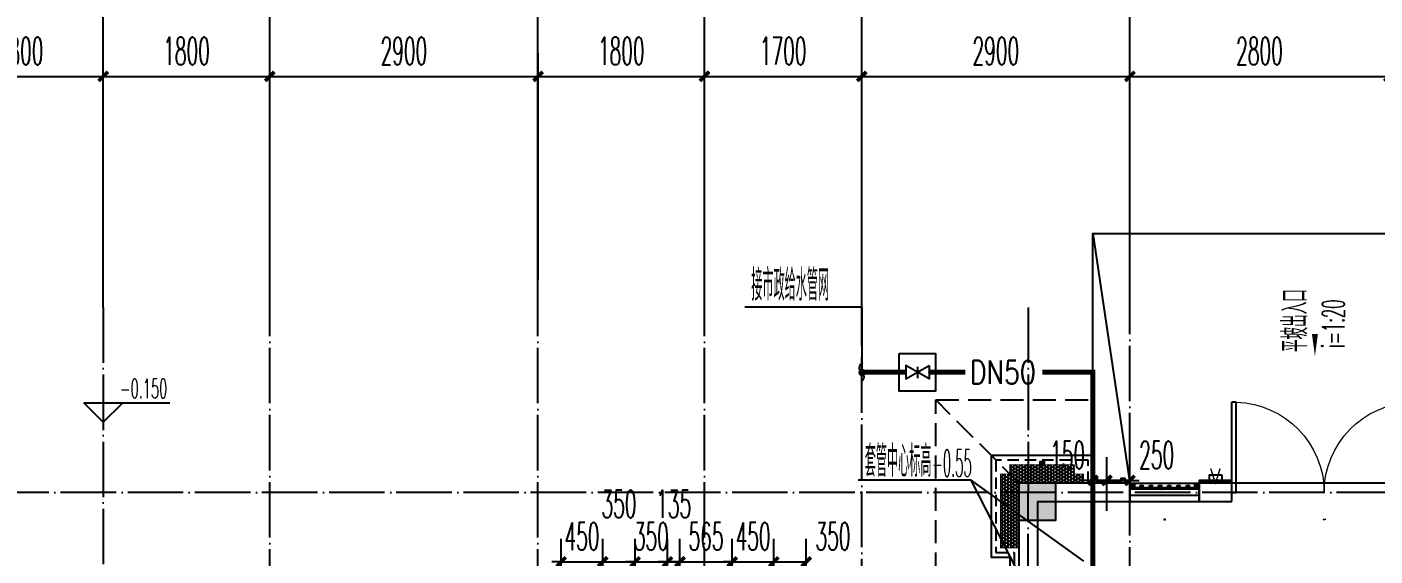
# Model space of a CAD drawing. Extents: x 27938 to 1507990, y 110129 to 923079.
# Drawn here: x 852092 to 866667, y 687469 to 693192 of the extents above; entities that cross this region are included whole.
import ezdxf

# ---------------------------------------------------------------- set-up
doc = ezdxf.new("R2010")
doc.units = 0
doc.header["$LTSCALE"] = 1000
doc.header["$MEASUREMENT"] = 0
for name, pattern in [('DASH', [0.35, 0.25, -0.1]), ('DOTE', [2.42, 2, -0.2, 0.02, -0.2]), ('HIDDEN', [0.375, 0.25, -0.125])]:
    doc.linetypes.add(name, pattern=pattern)
for name, color, linetype in [('A-EQPM-MECH', 191, 'Continuous'), ('AXIS', 3, 'Continuous'), ('DIM_ELEV', 3, 'Continuous'), ('DIM_SYMB', 3, 'Continuous'), ('DIM_不分区给水', 3, 'Continuous'), ('DIM_给水', 3, 'Continuous'), ('DOTE', 1, 'Continuous'), ('EQUIP_给水', 7, 'Continuous'), ('PIPE-给水', 3, 'J1'), ('PUB_HATCH', 8, 'Continuous'), ('PUB_TEXT', 4, 'Continuous'), ('TEXT_给水', 7, 'Continuous'), ('TWT_DIM', 3, 'Continuous'), ('TWT_LEAD', 3, 'Continuous'), ('VALVE_给水', 7, 'Continuous'), ('WALL', 9, 'Continuous'), ('WINDOW', 4, 'Continuous'), ('WINDOW_TEXT', 7, 'Continuous'), ('修改标示', 212, 'Continuous'), ('卫生间', 6, 'Continuous'), ('看线', 251, 'Continuous'), ('立面', 73, 'Continuous'), ('立面-看线', 251, 'Continuous'), ('铝合金', 144, 'Continuous')]:
    doc.layers.add(name, color=color, linetype=linetype)
doc.styles.add('_TCH_DIM', font='SIMPLEX.shx', dxfattribs={"width": 0.7, "bigfont": 'GBCBIG.shx'})
doc.styles.add('_TCH_DIM_T3', font='SIMPLEX.shx', dxfattribs={"width": 0.494118, "bigfont": 'GBCBIG.shx'})
doc.styles.add('_TCH_WINDOW', font='SIMPLEX.shx', dxfattribs={"width": 0.7, "height": 3.5, "bigfont": 'GBCBIG.shx'})
doc.styles.add('_TWT_PIPEDN', font='SIMPLEX', dxfattribs={"width": 0.8, "height": 3.5, "bigfont": 'HZTXT'})
doc.styles.get("Standard").update_dxf_attribs({"font": 'gbenor.shx', "bigfont": 'gbcbig.shx'})
doc.linetypes.add('J1', pattern='A,3,-0.2,["J1",Standard,S=0.25,R=0,X=-0.1,Y=-0.115],-0.35', length=3.55)
doc.dimstyles.new('_TCH_ARCH&&100', dxfattribs={"dimtxt": 297.5, "dimasz": 100, "dimexe": 250, "dimexo": 300, "dimgap": 126.25, "dimtad": 1, "dimdec": 0, "dimzin": 0, "dimdsep": 46, "dimtxsty": '_TCH_DIM_T3', "dimblk": 'ARCHTICK', "dimcen": 0.09, "dimclrt": 4, "dimazin": 2, "dimtfac": 1, "dimtdec": 0, "dimtix": 1, "dimtmove": 2, "dimatfit": 3, "dimfxl": 100, "dimtolj": 1, "dimtzin": 0, "dimarcsym": 0})
doc.dimstyles.new('_TWT_ARCH&&100', dxfattribs={"dimtxt": 297.5, "dimasz": 100, "dimexe": 250, "dimexo": 300, "dimgap": 126.25, "dimtad": 1, "dimdec": 0, "dimzin": 0, "dimdsep": 46, "dimtxsty": '_TCH_DIM_T3', "dimblk": 'ARCHTICK', "dimcen": 0.09, "dimclrt": 7, "dimazin": 2, "dimtfac": 1, "dimtdec": 0, "dimtix": 1, "dimtmove": 2, "dimatfit": 3, "dimfxl": 1, "dimtolj": 1, "dimtzin": 0, "dimarcsym": 0})

# ---------------------------------------------------------------- blocks, each defined once
blk = doc.blocks.new('A$C148B7D8E')
at = {"layer": '卫生间', "color": 159, "linetype": 'DASH', "true_color": 0x22346e}
blk.add_line((15200, 14500), (16100, 15400), dxfattribs=at)
blk.add_lwpolyline([(16100, 13500), (16100, 15400), (14400, 15400)], dxfattribs=at)
blk = doc.blocks.new('A$C7D502F78')
at = {"layer": '修改标示', "ltscale": 2}
blk.add_lwpolyline([(-151, 197), (-11, 197), (-11, 142), (-151, 142)], close=True, dxfattribs=at)
at = {"layer": 'PUB_TEXT'}
blk.add_text('V', height=175, dxfattribs=at).set_placement((-147, 99))
blk = doc.blocks.new('A$C028C60F5')
at = {"color": 0}
blk.add_lwpolyline([(400, 0), (0, 0), (0, -400), (400, -400)], close=True, dxfattribs=at)
at = {"layer": 'PUB_HATCH', "color": 0}
blk.add_solid([(0, -400), (400, -400), (0, 0), (400, 0)], dxfattribs=at)
blk = doc.blocks.new('A$C3EFA6995')
for p in [(9700, 100), (9700, -2400), (15900, -2400)]:
    blk.add_blockref('A$C028C60F5', p)
at = {"xscale": -1}
blk.add_blockref('A$C028C60F5', (16300, 100), dxfattribs=at)
blk = doc.blocks.new('_ArchTick')
at = {"color": 0, "linetype": 'ByBlock', "const_width": 0.4}
blk.add_lwpolyline([(-0.5, -0.5), (0.5, 0.5)], dxfattribs=at)
blk = doc.blocks.new('*D208')
at = {"layer": 'Defpoints', "color": 0}
for p in [(863767, 688287), (863617, 687657), (863767, 687657)]:
    blk.add_point(p, dxfattribs=at)
at = {"layer": 'DIM_给水', "color": 0, "lineweight": -2}
for p, q in [((863617, 687957), (863617, 688537)), ((863767, 687957), (863767, 688537)), ((863617, 688287), (863517, 688287)), ((863617, 688287), (863767, 688287)), ((863767, 688287), (863867, 688287))]:
    blk.add_line(p, q, dxfattribs=at)
at = {"layer": 'DIM_给水', "color": 0, "lineweight": -2, "xscale": 100, "yscale": 100, "zscale": 100}
blk.add_blockref('_ArchTick', (863617, 688287), dxfattribs=at)
at = {"layer": 'DIM_给水', "color": 0, "lineweight": -2, "xscale": 100, "yscale": 100, "zscale": 100, "rotation": 180}
blk.add_blockref('_ArchTick', (863767, 688287), dxfattribs=at)
at = {"layer": 'DIM_给水', "color": 7, "insert": (863342, 688562), "char_height": 297.5, "attachment_point": 5, "style": '_TCH_DIM_T3'}
blk.add_mtext('\\A1;150', dxfattribs=at)
blk = doc.blocks.new('*D209')
at = {"layer": 'Defpoints', "color": 0}
for p in [(864017, 688287), (863767, 687657), (864017, 687657)]:
    blk.add_point(p, dxfattribs=at)
at = {"layer": 'DIM_给水', "color": 0, "lineweight": -2}
for p, q in [((863767, 687957), (863767, 688537)), ((864017, 687957), (864017, 688537)), ((863767, 688287), (863667, 688287)), ((863767, 688287), (864017, 688287)), ((864017, 688287), (864117, 688287))]:
    blk.add_line(p, q, dxfattribs=at)
at = {"layer": 'DIM_给水', "color": 0, "lineweight": -2, "xscale": 100, "yscale": 100, "zscale": 100}
blk.add_blockref('_ArchTick', (863767, 688287), dxfattribs=at)
at = {"layer": 'DIM_给水', "color": 0, "lineweight": -2, "xscale": 100, "yscale": 100, "zscale": 100, "rotation": 180}
blk.add_blockref('_ArchTick', (864017, 688287), dxfattribs=at)
at = {"layer": 'DIM_给水', "color": 7, "insert": (864306, 688562), "char_height": 297.5, "attachment_point": 5, "style": '_TCH_DIM_T3'}
blk.add_mtext('\\A1;250', dxfattribs=at)
blk = doc.blocks.new('*D709')
at = {"layer": 'Defpoints', "color": 0}
for p in [(860517, 687406), (860167, 684707), (860517, 684707)]:
    blk.add_point(p, dxfattribs=at)
at = {"layer": 'TWT_DIM', "color": 0, "lineweight": -2}
for p, q in [((860167, 685007), (860167, 687656)), ((860517, 685007), (860517, 687656)), ((860167, 687406), (860517, 687406))]:
    blk.add_line(p, q, dxfattribs=at)
at = {"layer": 'TWT_DIM', "color": 0, "lineweight": -2, "xscale": 100, "yscale": 100, "zscale": 100, "rotation": 180}
blk.add_blockref('_ArchTick', (860167, 687406), dxfattribs=at)
at = {"layer": 'TWT_DIM', "color": 0, "lineweight": -2, "xscale": 100, "yscale": 100, "zscale": 100}
blk.add_blockref('_ArchTick', (860517, 687406), dxfattribs=at)
at = {"layer": 'TWT_DIM', "color": 7, "insert": (860806, 687681), "char_height": 297.5, "attachment_point": 5, "style": '_TCH_DIM_T3'}
blk.add_mtext('\\A1;350', dxfattribs=at)
blk = doc.blocks.new('*D710')
at = {"layer": 'Defpoints', "color": 0}
for p in [(860167, 687406), (859717, 684707), (860167, 684707)]:
    blk.add_point(p, dxfattribs=at)
at = {"layer": 'TWT_DIM', "color": 0, "lineweight": -2}
for p, q in [((859717, 685007), (859717, 687656)), ((860167, 685007), (860167, 687656)), ((859717, 687406), (859617, 687406)), ((859717, 687406), (860167, 687406)), ((860167, 687406), (860267, 687406))]:
    blk.add_line(p, q, dxfattribs=at)
at = {"layer": 'TWT_DIM', "color": 0, "lineweight": -2, "xscale": 100, "yscale": 100, "zscale": 100}
blk.add_blockref('_ArchTick', (859717, 687406), dxfattribs=at)
at = {"layer": 'TWT_DIM', "color": 0, "lineweight": -2, "xscale": 100, "yscale": 100, "zscale": 100, "rotation": 180}
blk.add_blockref('_ArchTick', (860167, 687406), dxfattribs=at)
at = {"layer": 'TWT_DIM', "color": 7, "insert": (859942, 687681), "char_height": 297.5, "attachment_point": 5, "style": '_TCH_DIM_T3'}
blk.add_mtext('\\A1;450', dxfattribs=at)
blk = doc.blocks.new('*D711')
at = {"layer": 'Defpoints', "color": 0}
for p in [(859717, 687406), (859152, 684707), (859717, 684707)]:
    blk.add_point(p, dxfattribs=at)
at = {"layer": 'TWT_DIM', "color": 0, "lineweight": -2}
for p, q in [((859152, 685007), (859152, 687656)), ((859717, 685007), (859717, 687656)), ((859152, 687406), (859052, 687406)), ((859152, 687406), (859717, 687406)), ((859717, 687406), (859817, 687406))]:
    blk.add_line(p, q, dxfattribs=at)
at = {"layer": 'TWT_DIM', "color": 0, "lineweight": -2, "xscale": 100, "yscale": 100, "zscale": 100}
blk.add_blockref('_ArchTick', (859152, 687406), dxfattribs=at)
at = {"layer": 'TWT_DIM', "color": 0, "lineweight": -2, "xscale": 100, "yscale": 100, "zscale": 100, "rotation": 180}
blk.add_blockref('_ArchTick', (859717, 687406), dxfattribs=at)
at = {"layer": 'TWT_DIM', "color": 7, "insert": (859434, 687681), "char_height": 297.5, "attachment_point": 5, "style": '_TCH_DIM_T3'}
blk.add_mtext('\\A1;565', dxfattribs=at)
blk = doc.blocks.new('*D712')
at = {"layer": 'Defpoints', "color": 0}
for p in [(859152, 687406), (859017, 684707), (859152, 684707)]:
    blk.add_point(p, dxfattribs=at)
at = {"layer": 'TWT_DIM', "color": 0, "lineweight": -2}
for p, q in [((859017, 685007), (859017, 687656)), ((859152, 685007), (859152, 687656)), ((859017, 687406), (858917, 687406)), ((859017, 687406), (859152, 687406)), ((859152, 687406), (859252, 687406))]:
    blk.add_line(p, q, dxfattribs=at)
at = {"layer": 'TWT_DIM', "color": 0, "lineweight": -2, "xscale": 100, "yscale": 100, "zscale": 100}
blk.add_blockref('_ArchTick', (859017, 687406), dxfattribs=at)
at = {"layer": 'TWT_DIM', "color": 0, "lineweight": -2, "xscale": 100, "yscale": 100, "zscale": 100, "rotation": 180}
blk.add_blockref('_ArchTick', (859152, 687406), dxfattribs=at)
at = {"layer": 'TWT_DIM', "color": 7, "insert": (859084, 688031), "char_height": 297.5, "attachment_point": 5, "style": '_TCH_DIM_T3'}
blk.add_mtext('\\A1;135', dxfattribs=at)
blk = doc.blocks.new('*D713')
at = {"layer": 'Defpoints', "color": 0}
for p in [(859017, 687406), (858667, 684707), (859017, 684707)]:
    blk.add_point(p, dxfattribs=at)
at = {"layer": 'TWT_DIM', "color": 0, "lineweight": -2}
for p, q in [((858667, 685007), (858667, 687656)), ((859017, 685007), (859017, 687656)), ((858667, 687406), (858567, 687406)), ((858667, 687406), (859017, 687406)), ((859017, 687406), (859117, 687406))]:
    blk.add_line(p, q, dxfattribs=at)
at = {"layer": 'TWT_DIM', "color": 0, "lineweight": -2, "xscale": 100, "yscale": 100, "zscale": 100}
blk.add_blockref('_ArchTick', (858667, 687406), dxfattribs=at)
at = {"layer": 'TWT_DIM', "color": 0, "lineweight": -2, "xscale": 100, "yscale": 100, "zscale": 100, "rotation": 180}
blk.add_blockref('_ArchTick', (859017, 687406), dxfattribs=at)
at = {"layer": 'TWT_DIM', "color": 7, "insert": (858842, 687681), "char_height": 297.5, "attachment_point": 5, "style": '_TCH_DIM_T3'}
blk.add_mtext('\\A1;350', dxfattribs=at)
blk = doc.blocks.new('*D714')
at = {"layer": 'Defpoints', "color": 0}
for p in [(858667, 687406), (858317, 684707), (858667, 684707)]:
    blk.add_point(p, dxfattribs=at)
at = {"layer": 'TWT_DIM', "color": 0, "lineweight": -2}
for p, q in [((858317, 685007), (858317, 687656)), ((858667, 685007), (858667, 687656)), ((858317, 687406), (858667, 687406))]:
    blk.add_line(p, q, dxfattribs=at)
at = {"layer": 'TWT_DIM', "color": 0, "lineweight": -2, "xscale": 100, "yscale": 100, "zscale": 100, "rotation": 180}
blk.add_blockref('_ArchTick', (858317, 687406), dxfattribs=at)
at = {"layer": 'TWT_DIM', "color": 0, "lineweight": -2, "xscale": 100, "yscale": 100, "zscale": 100}
blk.add_blockref('_ArchTick', (858667, 687406), dxfattribs=at)
at = {"layer": 'TWT_DIM', "color": 7, "insert": (858492, 688031), "char_height": 297.5, "attachment_point": 5, "style": '_TCH_DIM_T3'}
blk.add_mtext('\\A1;350', dxfattribs=at)
blk = doc.blocks.new('*D715')
at = {"layer": 'Defpoints', "color": 0}
for p in [(858317, 687406), (857867, 684707), (858317, 684707)]:
    blk.add_point(p, dxfattribs=at)
at = {"layer": 'TWT_DIM', "color": 0, "lineweight": -2}
for p, q in [((857867, 685007), (857867, 687656)), ((858317, 685007), (858317, 687656)), ((857867, 687406), (857767, 687406)), ((857867, 687406), (858317, 687406)), ((858317, 687406), (858417, 687406))]:
    blk.add_line(p, q, dxfattribs=at)
at = {"layer": 'TWT_DIM', "color": 0, "lineweight": -2, "xscale": 100, "yscale": 100, "zscale": 100}
blk.add_blockref('_ArchTick', (857867, 687406), dxfattribs=at)
at = {"layer": 'TWT_DIM', "color": 0, "lineweight": -2, "xscale": 100, "yscale": 100, "zscale": 100, "rotation": 180}
blk.add_blockref('_ArchTick', (858317, 687406), dxfattribs=at)
at = {"layer": 'TWT_DIM', "color": 7, "insert": (858092, 687681), "char_height": 297.5, "attachment_point": 5, "style": '_TCH_DIM_T3'}
blk.add_mtext('\\A1;450', dxfattribs=at)
blk = doc.blocks.new('*D942')
at = {"layer": 'AXIS', "color": 0, "lineweight": -2}
for p, q in [((864017, 690457), (864017, 692907)), ((866817, 690457), (866817, 692907)), ((864017, 692657), (866817, 692657))]:
    blk.add_line(p, q, dxfattribs=at)
at = {"layer": 'Defpoints', "color": 0}
for p in [(866817, 692657), (864017, 690157), (866817, 690157)]:
    blk.add_point(p, dxfattribs=at)
at = {"layer": 'AXIS', "color": 0, "lineweight": -2, "xscale": 100, "yscale": 100, "zscale": 100, "rotation": 180}
blk.add_blockref('_ArchTick', (864017, 692657), dxfattribs=at)
at = {"layer": 'AXIS', "color": 0, "lineweight": -2, "xscale": 100, "yscale": 100, "zscale": 100}
blk.add_blockref('_ArchTick', (866817, 692657), dxfattribs=at)
at = {"layer": 'AXIS', "color": 4, "insert": (865417, 692932), "char_height": 297.5, "attachment_point": 5, "style": '_TCH_DIM_T3'}
blk.add_mtext('\\A1;2800', dxfattribs=at)
blk = doc.blocks.new('*D943')
at = {"layer": 'AXIS', "color": 0, "lineweight": -2}
for p, q in [((861117, 690457), (861117, 692907)), ((864017, 690457), (864017, 692907)), ((861117, 692657), (864017, 692657))]:
    blk.add_line(p, q, dxfattribs=at)
at = {"layer": 'Defpoints', "color": 0}
for p in [(864017, 692657), (861117, 690157), (864017, 690157)]:
    blk.add_point(p, dxfattribs=at)
at = {"layer": 'AXIS', "color": 0, "lineweight": -2, "xscale": 100, "yscale": 100, "zscale": 100, "rotation": 180}
blk.add_blockref('_ArchTick', (861117, 692657), dxfattribs=at)
at = {"layer": 'AXIS', "color": 0, "lineweight": -2, "xscale": 100, "yscale": 100, "zscale": 100}
blk.add_blockref('_ArchTick', (864017, 692657), dxfattribs=at)
at = {"layer": 'AXIS', "color": 4, "insert": (862567, 692932), "char_height": 297.5, "attachment_point": 5, "style": '_TCH_DIM_T3'}
blk.add_mtext('\\A1;2900', dxfattribs=at)
blk = doc.blocks.new('*D944')
at = {"layer": 'AXIS', "color": 0, "lineweight": -2}
for p, q in [((859417, 690457), (859417, 692907)), ((861117, 690457), (861117, 692907)), ((859417, 692657), (861117, 692657))]:
    blk.add_line(p, q, dxfattribs=at)
at = {"layer": 'Defpoints', "color": 0}
for p in [(861117, 692657), (859417, 690157), (861117, 690157)]:
    blk.add_point(p, dxfattribs=at)
at = {"layer": 'AXIS', "color": 0, "lineweight": -2, "xscale": 100, "yscale": 100, "zscale": 100, "rotation": 180}
blk.add_blockref('_ArchTick', (859417, 692657), dxfattribs=at)
at = {"layer": 'AXIS', "color": 0, "lineweight": -2, "xscale": 100, "yscale": 100, "zscale": 100}
blk.add_blockref('_ArchTick', (861117, 692657), dxfattribs=at)
at = {"layer": 'AXIS', "color": 4, "insert": (860267, 692932), "char_height": 297.5, "attachment_point": 5, "style": '_TCH_DIM_T3'}
blk.add_mtext('\\A1;1700', dxfattribs=at)
blk = doc.blocks.new('*D945')
at = {"layer": 'AXIS', "color": 0, "lineweight": -2}
for p, q in [((857617, 690457), (857617, 692907)), ((859417, 690457), (859417, 692907)), ((857617, 692657), (859417, 692657))]:
    blk.add_line(p, q, dxfattribs=at)
at = {"layer": 'Defpoints', "color": 0}
for p in [(859417, 692657), (857617, 690157), (859417, 690157)]:
    blk.add_point(p, dxfattribs=at)
at = {"layer": 'AXIS', "color": 0, "lineweight": -2, "xscale": 100, "yscale": 100, "zscale": 100, "rotation": 180}
blk.add_blockref('_ArchTick', (857617, 692657), dxfattribs=at)
at = {"layer": 'AXIS', "color": 0, "lineweight": -2, "xscale": 100, "yscale": 100, "zscale": 100}
blk.add_blockref('_ArchTick', (859417, 692657), dxfattribs=at)
at = {"layer": 'AXIS', "color": 4, "insert": (858517, 692932), "char_height": 297.5, "attachment_point": 5, "style": '_TCH_DIM_T3'}
blk.add_mtext('\\A1;1800', dxfattribs=at)
blk = doc.blocks.new('*D946')
at = {"layer": 'AXIS', "color": 0, "lineweight": -2}
for p, q in [((854717, 690457), (854717, 692907)), ((857617, 690457), (857617, 692907)), ((854717, 692657), (857617, 692657))]:
    blk.add_line(p, q, dxfattribs=at)
at = {"layer": 'Defpoints', "color": 0}
for p in [(857617, 692657), (854717, 690157), (857617, 690157)]:
    blk.add_point(p, dxfattribs=at)
at = {"layer": 'AXIS', "color": 0, "lineweight": -2, "xscale": 100, "yscale": 100, "zscale": 100, "rotation": 180}
blk.add_blockref('_ArchTick', (854717, 692657), dxfattribs=at)
at = {"layer": 'AXIS', "color": 0, "lineweight": -2, "xscale": 100, "yscale": 100, "zscale": 100}
blk.add_blockref('_ArchTick', (857617, 692657), dxfattribs=at)
at = {"layer": 'AXIS', "color": 4, "insert": (856167, 692932), "char_height": 297.5, "attachment_point": 5, "style": '_TCH_DIM_T3'}
blk.add_mtext('\\A1;2900', dxfattribs=at)
blk = doc.blocks.new('*D947')
at = {"layer": 'AXIS', "color": 0, "lineweight": -2}
for p, q in [((852917, 690457), (852917, 692907)), ((854717, 690457), (854717, 692907)), ((852917, 692657), (854717, 692657))]:
    blk.add_line(p, q, dxfattribs=at)
at = {"layer": 'Defpoints', "color": 0}
for p in [(854717, 692657), (852917, 690157), (854717, 690157)]:
    blk.add_point(p, dxfattribs=at)
at = {"layer": 'AXIS', "color": 0, "lineweight": -2, "xscale": 100, "yscale": 100, "zscale": 100, "rotation": 180}
blk.add_blockref('_ArchTick', (852917, 692657), dxfattribs=at)
at = {"layer": 'AXIS', "color": 0, "lineweight": -2, "xscale": 100, "yscale": 100, "zscale": 100}
blk.add_blockref('_ArchTick', (854717, 692657), dxfattribs=at)
at = {"layer": 'AXIS', "color": 4, "insert": (853817, 692932), "char_height": 297.5, "attachment_point": 5, "style": '_TCH_DIM_T3'}
blk.add_mtext('\\A1;1800', dxfattribs=at)
blk = doc.blocks.new('*D959')
at = {"layer": 'AXIS', "color": 0, "lineweight": -2}
for p, q in [((851117, 690457), (851117, 692907)), ((852917, 690457), (852917, 692907)), ((851117, 692657), (852917, 692657))]:
    blk.add_line(p, q, dxfattribs=at)
at = {"layer": 'Defpoints', "color": 0}
for p in [(852917, 692657), (851117, 690157), (852917, 690157)]:
    blk.add_point(p, dxfattribs=at)
at = {"layer": 'AXIS', "color": 0, "lineweight": -2, "xscale": 100, "yscale": 100, "zscale": 100, "rotation": 180}
blk.add_blockref('_ArchTick', (851117, 692657), dxfattribs=at)
at = {"layer": 'AXIS', "color": 0, "lineweight": -2, "xscale": 100, "yscale": 100, "zscale": 100}
blk.add_blockref('_ArchTick', (852917, 692657), dxfattribs=at)
at = {"layer": 'AXIS', "color": 4, "insert": (852017, 692932), "char_height": 297.5, "attachment_point": 5, "style": '_TCH_DIM_T3'}
blk.add_mtext('\\A1;1800', dxfattribs=at)
blk = doc.blocks.new('*D960')
at = {"layer": 'AXIS', "color": 0, "lineweight": -2}
for p, q in [((827817, 690457), (827817, 693707)), ((878017, 690457), (878017, 693707)), ((827817, 693457), (878017, 693457))]:
    blk.add_line(p, q, dxfattribs=at)
at = {"layer": 'Defpoints', "color": 0}
for p in [(878017, 693457), (827817, 690157), (878017, 690157)]:
    blk.add_point(p, dxfattribs=at)
at = {"layer": 'AXIS', "color": 0, "lineweight": -2, "xscale": 100, "yscale": 100, "zscale": 100, "rotation": 180}
blk.add_blockref('_ArchTick', (827817, 693457), dxfattribs=at)
at = {"layer": 'AXIS', "color": 0, "lineweight": -2, "xscale": 100, "yscale": 100, "zscale": 100}
blk.add_blockref('_ArchTick', (878017, 693457), dxfattribs=at)
at = {"layer": 'AXIS', "color": 4, "insert": (852917, 693732), "char_height": 297.5, "attachment_point": 5, "style": '_TCH_DIM_T3'}
blk.add_mtext('\\A1;50200', dxfattribs=at)
blk = doc.blocks.new('$WINLIB2D$00000001')
at = {"color": 0}
for points in [[(-0.5, 0.5), (-0.5, -0.5)], [(-0.5, 0.5), (0.5, 0.5)], [(0.5, -0.5), (0.5, 0.5)], [(0.5, 0.167), (-0.5, 0.167)], [(0.5, -0.167), (-0.5, -0.167)], [(-0.5, -0.5), (0.5, -0.5)]]:
    blk.add_lwpolyline(points, dxfattribs=at)
blk = doc.blocks.new('$DorLib2D$00000002')
at = {"color": 0}
for p, q in [((-0.5, 0), (-0.5, 0.4875)), ((-0.475, 0.4875), (-0.5, 0.4875)), ((-0.475, 0), (-0.475, 0.4875)), ((0.475, 0), (0.475, 0.4875)), ((0.475, 0.4875), (0.5, 0.4875)), ((0.5, 0), (0.5, 0.4875)), ((-0.5, 0), (-0.475, 0)), ((0.5, 0), (0.475, 0))]:
    blk.add_line(p, q, dxfattribs=at)
at = {"color": 0, "lineweight": 13}
for centre, start, end in [((-0.4875, 0), 0, 88.53072), ((0.4875, 0), 91.46928, 180)]:
    blk.add_arc(centre, 0.4875, start, end, dxfattribs=at)
blk = doc.blocks.new('$VALVE$00000296')
for points in [[(-125, 72), (-125, -72), (125, 72), (125, -72), (-125, 72)], [(0, 60), (0, -64)]]:
    blk.add_lwpolyline(points)
for p in [(-125, 0), (125, 0)]:
    blk.add_point(p)
blk = doc.blocks.new('$TwtSys$00000132')
at = {"elevation": 0}
blk.add_lwpolyline([(7, -101, -0.575183), (0, 0, 0.604745), (-11, 101, 16.924828)], format="xyb", dxfattribs=at)

msp = doc.modelspace()

# ---------------------------------------------------------------- hatches: boundary and pattern name
at = {"layer": 'PIPE-给水'}
for points in [[(863616.6, 689457.2), (863644.1, 689457.2), (863644.1, 689484.7)], [(863616.6, 689457.2), (863616.6, 689484.7), (863644.1, 689484.7)]]:
    msp.add_hatch(color=256, dxfattribs=at).paths.add_polyline_path(points)
at = {"layer": '立面'}
h = msp.add_hatch(dxfattribs=at)
h.set_pattern_fill('ANSI31', color=8, scale=2)
h.set_pattern_definition([(45, (-25233.4547, -107108.3295), (-2.24506403, 2.24506403), [])])
h.paths.add_polyline_path([(863041.8, 688457.2), (863091.8, 688457.2), (863091.8, 688487.2), (863041.8, 688487.2)])
h = msp.add_hatch(dxfattribs=at)
h.set_pattern_fill('ANSI31', color=8, scale=2)
h.set_pattern_definition([(45, (162774.294, -266823.1597), (-2.24506403, 2.24506403), [])])
h.paths.add_polyline_path([(863616.8, 688257.3), (864016.5, 688257.3), (864016.5, 688287.3), (863966.5, 688287.3), (863966.5, 688307.4), (863916.5, 688307.4), (863916.5, 688287.4), (863666.7, 688287.1), (863666.5, 688307.4), (863616.8, 688307.4)])
h.paths.add_polyline_path([(863626.8, 688257.3), (864006.5, 688257.3), (864006.5, 688277.3), (863956.5, 688277.3), (863956.5, 688297.4), (863926.5, 688297.4), (863926.5, 688277.4), (863656.8, 688277.1), (863656.6, 688297.4), (863626.8, 688297.4)])
h = msp.add_hatch(dxfattribs=at)
h.set_pattern_fill('ANSI31', color=8, scale=2)
h.set_pattern_definition([(45, (162714.0584, -266823.342), (-2.24506403, 2.24506403), [])])
h.paths.add_polyline_path([(864016.5, 688257.2), (864066.5, 688257.2), (864066.5, 688190.5), (864016.5, 688190.5)])
h = msp.add_hatch(dxfattribs=at)
h.set_pattern_fill('ANSI31', color=8, scale=2)
h.set_pattern_definition([(45, (163414.0617, -266823.3383), (-2.24506403, 2.24506403), [])])
h.paths.add_polyline_path([(864716.5, 688257.2), (864766.5, 688257.2), (864766.5, 688190.5), (864716.5, 688190.5)])
h = msp.add_hatch(dxfattribs=at)
h.set_pattern_fill('ANSI31', color=8, scale=2)
h.set_pattern_definition([(45, (-25433.4547, -108177.829), (-2.24506403, 2.24506403), [])])
edge = h.paths.add_edge_path()
edge.add_line((864766.5, 688257.2), (864776.6, 688257.2))
edge.add_line((864776.6, 688257.2), (864776.6, 688277.2))
edge.add_line((864776.6, 688277.2), (865106.6, 688277.2))
edge.add_line((865106.6, 688277.2), (865106.6, 688257.3))
edge.add_line((865106.6, 688257.3), (865116.6, 688257.2))
edge.add_line((865116.6, 688257.2), (865116.6, 688287.2))
edge.add_line((865116.6, 688287.2), (864766.6, 688287.2))
edge.add_line((864766.6, 688287.2), (864766.6, 688257.2))
h = msp.add_hatch(dxfattribs=at)
h.set_pattern_fill('ANSI31', color=8, scale=2)
h.set_pattern_definition([(45, (162824.059, -266823.3426), (-2.24506403, 2.24506403), [])])
h.paths.add_polyline_path([(864126.5, 688230.2), (864156.5, 688230.2), (864156.5, 688190.5), (864126.5, 688190.5)])
h = msp.add_hatch(dxfattribs=at)
h.set_pattern_fill('ANSI31', color=8, scale=2)
h.set_pattern_definition([(45, (162924.059, -266823.3435), (-2.24506403, 2.24506403), [])])
h.paths.add_polyline_path([(864226.5, 688230.2), (864256.5, 688230.2), (864256.5, 688190.5), (864226.5, 688190.5)])
h = msp.add_hatch(dxfattribs=at)
h.set_pattern_fill('ANSI31', color=8, scale=2)
h.set_pattern_definition([(45, (163024.059, -266823.3444), (-2.24506403, 2.24506403), [])])
h.paths.add_polyline_path([(864326.5, 688230.2), (864356.5, 688230.2), (864356.5, 688190.5), (864326.5, 688190.5)])
h = msp.add_hatch(dxfattribs=at)
h.set_pattern_fill('ANSI31', color=8, scale=2)
h.set_pattern_definition([(45, (163124.059, -266823.3454), (-2.24506403, 2.24506403), [])])
h.paths.add_polyline_path([(864426.5, 688230.2), (864456.5, 688230.2), (864456.5, 688190.5), (864426.5, 688190.5)])
h = msp.add_hatch(dxfattribs=at)
h.set_pattern_fill('ANSI31', color=8, scale=2)
h.set_pattern_definition([(45, (163224.059, -266823.3463), (-2.24506403, 2.24506403), [])])
h.paths.add_polyline_path([(864526.5, 688230.2), (864556.5, 688230.2), (864556.5, 688190.5), (864526.5, 688190.5)])
h = msp.add_hatch(dxfattribs=at)
h.set_pattern_fill('ANSI31', color=8, scale=2)
h.set_pattern_definition([(45, (163324.059, -266823.3472), (-2.24506403, 2.24506403), [])])
h.paths.add_polyline_path([(864626.5, 688230.2), (864656.5, 688230.2), (864656.5, 688190.5), (864626.5, 688190.5)])
at = {"layer": '立面-看线'}
h = msp.add_hatch(dxfattribs=at)
h.set_pattern_fill('HONEY', color=8, scale=13)
h.set_pattern_definition([(0, (407399.363, 156240.446), (30.95625, 17.872595), [20.6375, -41.275]), (120, (407399.363, 156240.446), (-30.9562463, 17.8726014), [20.6375, -41.275]), (60, (407399.363, 156240.446), (3.7e-06, 35.7451964), [-41.275, 20.6375])])
h.paths.add_polyline_path([(863416.8, 688357.2), (863416.8, 688457.2), (862716.8, 688457.2), (862716.8, 688357.2), (862616.8, 688357.2), (862616.8, 687557.2), (862816.6, 687557.2), (862816.6, 688257.2), (863515.9, 688257.2), (863515.9, 688357.2)])

# ---------------------------------------------------------------- linework, layer by layer
at = {"ltscale": 0.5}
msp.add_lwpolyline([(861516.6, 689657.2), (861516.6, 689257.2), (861916.6, 689257.2), (861916.6, 689657.2)], close=True, dxfattribs=at)
at = {"color": 8, "const_width": 8}
msp.add_lwpolyline([(862816.6, 687557.2), (862616.8, 687557.2), (862616.8, 688357.2), (862716.8, 688357.2), (862716.8, 688457.2), (863006.8, 688457.2), (863006.8, 688457.2), (863126.8, 688457.2), (863126.8, 688457.2), (863416.8, 688457.2), (863416.8, 688357.2), (863516.8, 688357.2), (863516.8, 688257.2)], dxfattribs=at)
at = {"layer": 'A-EQPM-MECH', "color": 8}
for points in [[(863616.8, 688257.2), (863616.8, 690957.2), (868616.8, 690957.2), (868616.8, 688257.2)], [(863616.8, 690957.2), (864016.5, 688257.2)]]:
    msp.add_lwpolyline(points, dxfattribs=at)
at = {"layer": 'AXIS', "color": 8}
for p, q in [((852916.6, 690157.2), (852916.6, 694157.2)), ((854716.6, 690157.2), (854716.6, 694157.2)), ((857616.6, 690157.2), (857616.6, 694157.2)), ((859416.6, 690157.2), (859416.6, 694157.2)), ((861116.6, 690157.2), (861116.6, 694157.2)), ((864016.6, 690157.2), (864016.6, 694157.2))]:
    msp.add_line(p, q, dxfattribs=at)
at = {"layer": 'DIM_ELEV', "color": 8}
for p, q in [((852916.6, 688917.2), (852706.6, 689127.2)), ((852706.6, 689127.2), (853637.5, 689127.2)), ((852916.6, 688917.2), (853126.6, 689127.2))]:
    msp.add_line(p, q, dxfattribs=at)
at = {"layer": 'DIM_SYMB', "color": 8}
msp.add_lwpolyline([(866016.6, 690364.3, 0, 0, 0), (866016.6, 689629.5, 0, 64, 0), (866016.6, 689869.5, 0, 0, 0)], format="xyseb", dxfattribs=at)
at = {"layer": 'DIM_不分区给水'}
for p, q in [((861120.5, 690160.8), (859853.2, 690160.8)), ((861120.5, 689454), (861120.5, 690160.8))]:
    msp.add_line(p, q, dxfattribs=at)
at = {"layer": 'DIM_不分区给水', "const_width": 40}
msp.add_lwpolyline([(861120.5, 689434, 1), (861120.5, 689474, 1)], format="xyb", close=True, dxfattribs=at)
at = {"layer": 'DOTE', "color": 169, "linetype": 'DOTE', "ltscale": 0.3}
for p, q in [((852916.6, 690157.2), (852916.6, 666975.2)), ((854716.6, 678957.2), (854716.6, 690157.2)), ((857616.6, 678957.2), (857616.6, 690157.2)), ((859416.6, 678957.2), (859416.6, 690157.2)), ((861116.6, 681757.2), (861116.6, 690157.2)), ((862916.6, 690157.2), (862916.6, 688157.2)), ((864016.6, 681157.4), (864016.6, 690157.2)), ((879916.6, 688157.2), (825916.6, 688157.2)), ((862916.6, 685657.2), (862916.6, 688157.2))]:
    msp.add_line(p, q, dxfattribs=at)
at = {"layer": 'PIPE-给水', "ltscale": 0.5, "const_width": 55}
for points in [[(861594.9, 689457.2), (861116.6, 689457.2)], [(862237.1, 689457.2), (861844.9, 689457.2)], [(863616.6, 689457.2), (863070.4, 689457.2)], [(863616.6, 684727.2), (863616.6, 689457.2)]]:
    msp.add_lwpolyline(points, dxfattribs=at)
at = {"layer": 'TWT_LEAD'}
for p, q in [((862301, 688290.2), (861080.1, 688290.2)), ((863516.6, 687412), (862301, 688290.2)), ((863516.6, 685907.2), (862301, 688290.2))]:
    msp.add_line(p, q, dxfattribs=at)
at = {"layer": 'WALL', "color": 8}
for p, q in [((862816.6, 688257.2), (862816.6, 685557.2)), ((864016.6, 688257.2), (862816.6, 688257.2)), ((864016.6, 688057.2), (864016.6, 688257.2)), ((865116.6, 688257.2), (864766.6, 688257.2)), ((864766.6, 688257.2), (864766.6, 688057.2)), ((865116.6, 688057.2), (865116.6, 688257.2)), ((863016.6, 688057.2), (863016.6, 685757.2)), ((863016.6, 688057.2), (864016.6, 688057.2)), ((864766.6, 688057.2), (865116.6, 688057.2))]:
    msp.add_line(p, q, dxfattribs=at)
at = {"layer": 'WINDOW', "color": 8}
msp.add_line((867116.6, 688257.2), (865116.6, 688257.2), dxfattribs=at)
at = {"layer": '看线', "color": 8}
msp.add_lwpolyline([(863616.8, 688257.2), (863616.8, 688557.2), (862516.8, 688557.2), (862516.8, 687457.2), (862716.6, 687457.2), (862716.6, 685857.2), (862516.6, 685857.2), (862516.6, 684957.2), (863116.6, 684957.2)], dxfattribs=at)
at = {"layer": '看线', "color": 8, "linetype": 'HIDDEN', "ltscale": 0.5}
msp.add_lwpolyline([(863566.8, 688257.2), (863566.8, 688507.2), (862566.8, 688507.2), (862566.8, 687507.2), (862766.6, 687507.2), (862766.6, 685807.2), (862566.6, 685807.2), (862566.6, 685007.2), (863116.6, 685007.2)], dxfattribs=at)
at = {"layer": '立面', "color": 8}
for p, q in [((864226.5, 688230.2), (864256.5, 688230.2)), ((864226.5, 688190.5), (864226.5, 688230.2)), ((864256.5, 688190.5), (864226.5, 688190.5)), ((864256.5, 688230.2), (864256.5, 688190.5))]:
    msp.add_line(p, q, dxfattribs=at)
for points in [[(863041.8, 688457.2), (863091.8, 688457.2), (863091.8, 688487.2), (863041.8, 688487.2)], [(864016.5, 688257.2), (864066.5, 688257.2), (864066.5, 688190.5), (864016.5, 688190.5)], [(864716.5, 688257.2), (864766.5, 688257.2), (864766.5, 688190.5), (864716.5, 688190.5)], [(864326.5, 688230.2), (864356.5, 688230.2), (864356.5, 688190.5), (864326.5, 688190.5)], [(864426.5, 688230.2), (864456.5, 688230.2), (864456.5, 688190.5), (864426.5, 688190.5)], [(864526.5, 688230.2), (864556.5, 688230.2), (864556.5, 688190.5), (864526.5, 688190.5)], [(864626.5, 688230.2), (864656.5, 688230.2), (864656.5, 688190.5), (864626.5, 688190.5)]]:
    msp.add_lwpolyline(points, close=True, dxfattribs=at)
msp.add_lwpolyline([(864766.5, 688257.2), (864776.6, 688257.2), (864776.6, 688277.2), (865106.6, 688277.2), (865106.6, 688257.3), (865116.6, 688257.2), (865116.6, 688287.2), (864766.6, 688287.2), (864766.6, 688257.2)], dxfattribs=at)
at = {"layer": '铝合金', "color": 8}
for p, q in [((864066.5, 688210.3), (864126.5, 688210.3)), ((864156.5, 688210.3), (864226.5, 688210.3)), ((864256.5, 688210.3), (864326.5, 688210.3)), ((864356.5, 688210.3), (864426.5, 688210.3)), ((864456.5, 688210.3), (864526.5, 688210.3)), ((864556.5, 688210.3), (864626.5, 688210.3)), ((864656.5, 688210.3), (864716.5, 688210.3))]:
    msp.add_line(p, q, dxfattribs=at)
for points in [[(863041.8, 688457.2), (863091.8, 688457.2), (863091.8, 688487.2), (863041.8, 688487.2)], [(864016.5, 688257.2), (864066.5, 688257.2), (864066.5, 688190.5), (864016.5, 688190.5)], [(864716.5, 688257.2), (864766.5, 688257.2), (864766.5, 688190.5), (864716.5, 688190.5)], [(864126.5, 688230.2), (864156.5, 688230.2), (864156.5, 688190.5), (864126.5, 688190.5)], [(864226.5, 688230.2), (864256.5, 688230.2), (864256.5, 688190.5), (864226.5, 688190.5)], [(864326.5, 688230.2), (864356.5, 688230.2), (864356.5, 688190.5), (864326.5, 688190.5)], [(864426.5, 688230.2), (864456.5, 688230.2), (864456.5, 688190.5), (864426.5, 688190.5)], [(864526.5, 688230.2), (864556.5, 688230.2), (864556.5, 688190.5), (864526.5, 688190.5)], [(864626.5, 688230.2), (864656.5, 688230.2), (864656.5, 688190.5), (864626.5, 688190.5)]]:
    msp.add_lwpolyline(points, close=True, dxfattribs=at)
for points in [[(864016.5, 688257.3), (864016.5, 688287.3), (863966.5, 688287.3), (863966.5, 688307.4), (863916.5, 688307.4), (863916.5, 688287.4), (863666.7, 688287.1), (863666.5, 688307.4), (863616.8, 688307.4), (863616.8, 688257.3)], [(864006.5, 688257.3), (864006.5, 688277.3), (863956.5, 688277.3), (863956.5, 688297.4), (863926.5, 688297.4), (863926.5, 688277.4), (863656.8, 688277.1), (863656.6, 688297.4), (863626.8, 688297.4), (863626.8, 688257.3)], [(864766.5, 688257.2), (864776.6, 688257.2), (864776.6, 688277.2), (865106.6, 688277.2), (865106.6, 688257.3), (865116.6, 688257.2), (865116.6, 688287.2), (864766.6, 688287.2), (864766.6, 688257.2)]]:
    msp.add_lwpolyline(points, dxfattribs=at)

# ---------------------------------------------------------------- block references
at = {"color": 8, "xscale": -1}
for name, p in [('A$C148B7D8E', (878016.6, 673757.2)), ('A$C3EFA6995', (879116.6, 688157.2))]:
    msp.add_blockref(name, p, dxfattribs=at)
at = {"layer": 'EQUIP_给水', "yscale": -1, "rotation": 180.0000000001814}
msp.add_blockref('$TwtSys$00000132', (861116.6, 689457.2), dxfattribs=at)
at = {"layer": 'VALVE_给水', "yscale": -1, "rotation": 180.0000000001814}
msp.add_blockref('$VALVE$00000296', (861719.9, 689457.2), dxfattribs=at)
at = {"layer": 'WINDOW', "color": 8}
ref = msp.add_blockref('$DorLib2D$00000002', (866116.6, 688157.2), dxfattribs=dict(at, xscale=2000, yscale=-2000, zscale=2000, rotation=180))
ref.add_attrib('A', "DYM2026'", (866106.3, 687861.7), dxfattribs={"layer": 'WINDOW_TEXT', "color": 8, "ltscale": 0.5, "height": 5.95, "style": '_TCH_WINDOW', "width": 0.494118})
ref = msp.add_blockref('$WINLIB2D$00000001', (864391.6, 688157.2), dxfattribs=dict(at, xscale=-750.0034281517146, yscale=-200, zscale=-750.0034281517146, rotation=180))
ref.add_attrib('A', "C07'26'", (864383.7, 687861.7), dxfattribs={"layer": 'WINDOW_TEXT', "color": 8, "ltscale": 0.5, "height": 5.95, "style": '_TCH_WINDOW', "width": 0.494118})
at = {"layer": '修改标示', "color": 8, "ltscale": 2, "xscale": -1}
msp.add_blockref('A$C7D502F78', (864861, 688144.8), dxfattribs=at)

# ---------------------------------------------------------------- texts
at = {"layer": 'DIM_ELEV', "color": 7, "style": '_TCH_DIM', "width": 0.494118}
msp.add_text('-0.150', height=208.25, dxfattribs=at).set_placement((853097.1, 689176.2))
at = {"layer": 'DIM_SYMB', "color": 7, "style": '_TCH_DIM', "width": 0.7}
msp.add_text('平坡出入口', height=270.07, rotation=90, dxfattribs=at).set_placement((865936.5, 689674.8))
at = {"layer": 'DIM_不分区给水', "color": 7, "style": '_TCH_DIM_T3', "width": 0.494118}
msp.add_text('接市政给水管网', height=337.59, dxfattribs=at).set_placement((859923.2, 690230.8))
at = {"layer": 'PUB_TEXT', "color": 8, "style": '_TCH_DIM', "width": 0.494118}
msp.add_text('i=1:20', height=238, rotation=90, dxfattribs=at).set_placement((866334.7, 689719.7))
at = {"layer": 'TEXT_给水', "style": '_TWT_PIPEDN', "width": 0.8}
msp.add_text('DN50', height=250, dxfattribs=at).set_placement((862287.1, 689332.2))
at = {"layer": 'TWT_LEAD', "color": 7, "style": '_TCH_DIM_T3'}
for s, height, width, p in [('套管中心标高', 337.59, 0.494118, (861150.1, 688325.2)), ('-0.55', 297.5, 0.348789, (861878.7, 688325.2))]:
    msp.add_text(s, height=height, dxfattribs=dict(at, width=width)).set_placement(p)

# ---------------------------------------------------------------- dimensions: what is measured, and where the dimension line sits
at = {"layer": 'AXIS', "color": 8}
for p1, p2, distance, picture, middle in [((827816.6, 690157.2), (878016.6, 690157.2), 3300, '*D960', (852916.6, 693732.2)), ((851116.6, 690157.2), (852916.6, 690157.2), 2500, '*D959', (852016.6, 692932.2)), ((852916.6, 690157.2), (854716.6, 690157.2), 2500, '*D947', (853816.6, 692932.2)), ((854716.6, 690157.2), (857616.6, 690157.2), 2500, '*D946', (856166.6, 692932.2)), ((857616.6, 690157.2), (859416.6, 690157.2), 2500, '*D945', (858516.6, 692932.2)), ((859416.6, 690157.2), (861116.6, 690157.2), 2500, '*D944', (860266.6, 692932.2)), ((861116.6, 690157.2), (864016.6, 690157.2), 2500, '*D943', (862566.6, 692932.2)), ((864016.6, 690157.2), (866816.6, 690157.2), 2500, '*D942', (865416.6, 692932.2))]:
    dim = msp.add_aligned_dim(p1=p1, p2=p2, distance=distance, dimstyle='_TCH_ARCH&&100', dxfattribs=at)
    dim.commit()
    dim.dimension.update_dxf_attribs({"geometry": picture, "text_midpoint": middle})
at = {"layer": 'DIM_给水'}
for base, p1, p2, picture, middle in [((863766.6, 688287.3), (863616.6, 687657.2), (863766.6, 687657.2), '*D208', (863341.6, 688562.3)), ((864016.6, 688287.3), (863766.6, 687657.2), (864016.6, 687657.2), '*D209', (864305.6, 688562.3))]:
    dim = msp.add_linear_dim(base=base, p1=p1, p2=p2, angle=360, dimstyle='_TWT_ARCH&&100', dxfattribs=at)
    dim.commit()
    dim.dimension.update_dxf_attribs({"geometry": picture, "text_midpoint": middle, "dimtype": 129})
at = {"layer": 'TWT_DIM'}
for base, p1, p2, picture, middle in [((858666.6, 687405.6), (858316.6, 684707.2), (858666.6, 684707.2), '*D714', (858491.6, 688030.6)), ((859151.6, 687405.6), (859016.6, 684707.2), (859151.6, 684707.2), '*D712', (859084.1, 688030.6)), ((860516.6, 687405.6), (860166.6, 684707.2), (860516.6, 684707.2), '*D709', (860805.6, 687680.6))]:
    dim = msp.add_linear_dim(base=base, p1=p1, p2=p2, angle=0, dimstyle='_TWT_ARCH&&100', dxfattribs=at)
    dim.commit()
    dim.dimension.update_dxf_attribs({"geometry": picture, "text_midpoint": middle, "dimtype": 129})
for p1, p2, picture, middle in [((857866.6, 684707.2), (858316.6, 684707.2), '*D715', (858091.6, 687680.6)), ((858666.6, 684707.2), (859016.6, 684707.2), '*D713', (858841.6, 687680.6)), ((859151.6, 684707.2), (859716.6, 684707.2), '*D711', (859434.1, 687680.6)), ((859716.6, 684707.2), (860166.6, 684707.2), '*D710', (859941.6, 687680.6))]:
    dim = msp.add_aligned_dim(p1=p1, p2=p2, distance=2698.4, dimstyle='_TWT_ARCH&&100', dxfattribs=at)
    dim.commit()
    dim.dimension.update_dxf_attribs({"geometry": picture, "text_midpoint": middle})

doc.saveas('drawing.dxf')
